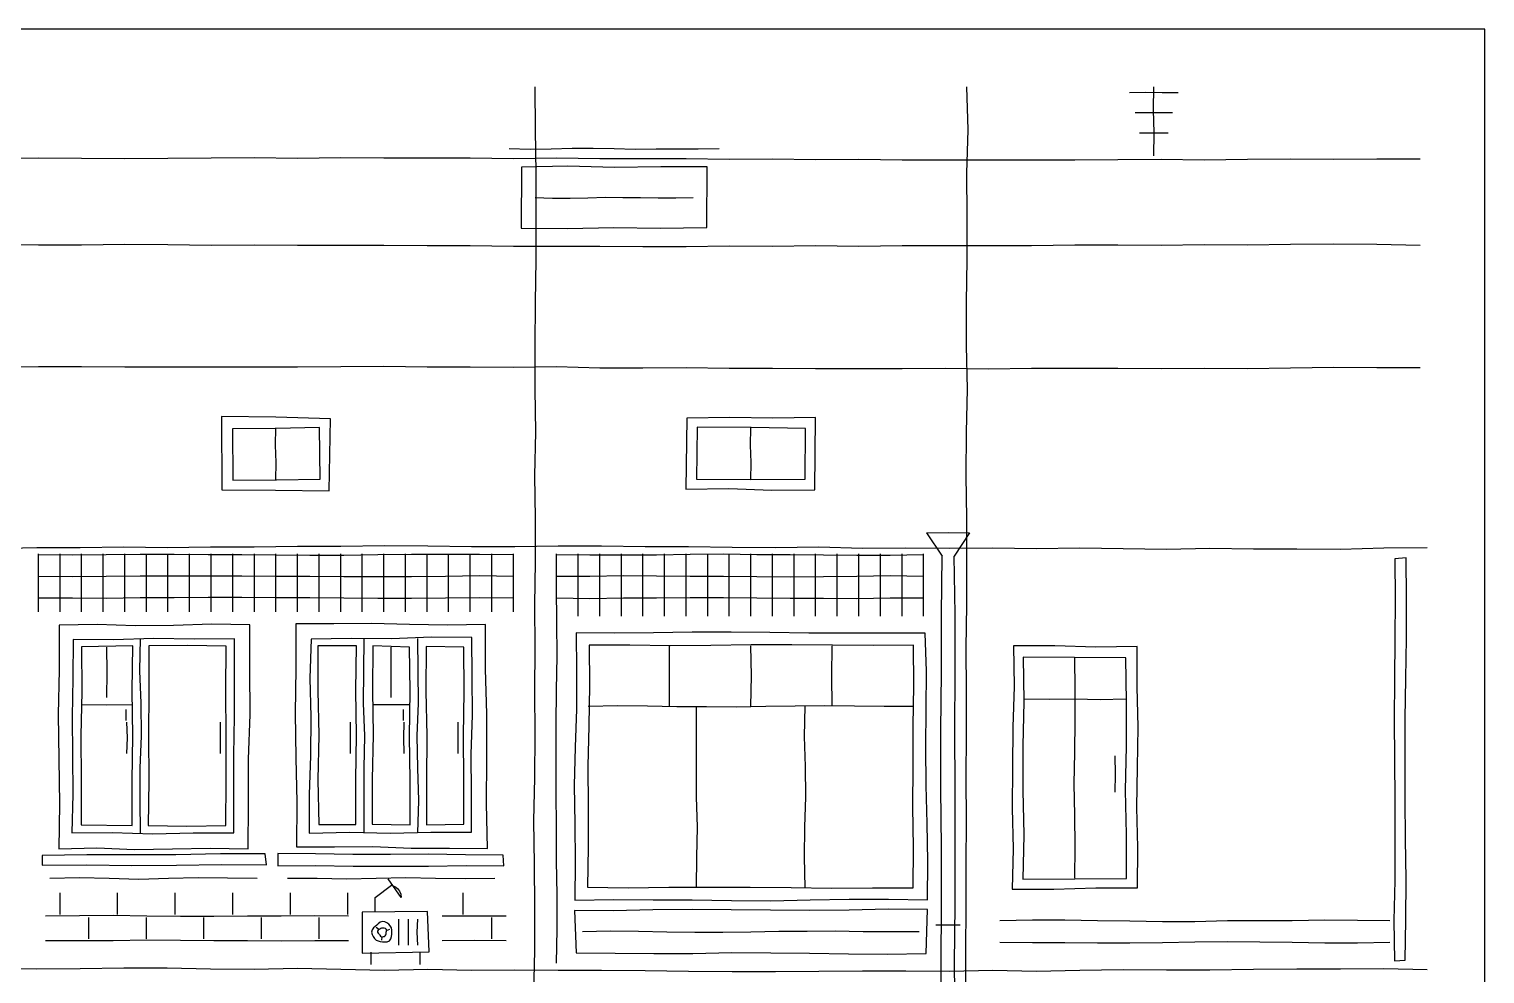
# Model space of a CAD drawing. Header units: millimetres. Extents: x 0 to 165, y 0 to 320.
# Drawn here: x 63.9 to 165, y 254.4 to 320 of the extents above; entities that cross this region are included whole.
import ezdxf

# ---------------------------------------------------------------- set-up
doc = ezdxf.new("R2010")
doc.units = ezdxf.units.MM
for name, color, linetype, true_color in [('01_KARKAS', 1, 'Continuous', 0xd62728), ('02_PROYOMY', 5, 'Continuous', 0x1f5fd6), ('03_BALKONY', 3, 'Continuous', 0x2ca02c), ('04_KLADKA', 32, 'Continuous', 0x8c5a2b), ('05_KONDICIONERY', 6, 'Continuous', 0xc512c5), ('06_VODOSTOK', 4, 'Continuous', 0x0f9aa0), ('08_KRYSHA', 8, 'Continuous', 0x444444)]:
    doc.layers.add(name, color=color, linetype=linetype, true_color=true_color)

msp = doc.modelspace()

# ---------------------------------------------------------------- linework, layer by layer
at = {"layer": '01_KARKAS'}
for points in [[(165, 320), (162, 320), (159, 320), (156, 320), (153, 320), (150, 320), (147, 320), (144, 320), (141, 320), (138, 320), (135, 320), (132, 320), (129, 320), (126, 320), (123, 320), (120, 320), (117, 320), (114, 320), (111, 320), (108, 320), (105, 320), (102, 320), (99, 320), (96, 320), (93, 320), (90, 320), (87, 320), (84, 320), (81, 320), (78, 320), (75, 320), (72, 320), (69, 320), (66, 320), (63, 320)], [(165, 253.58), (165, 256.6), (165, 259.62), (165, 262.64), (165, 265.66), (165, 268.68), (165, 271.7), (165, 274.72), (165, 277.74), (165, 280.75), (165, 283.77), (165, 286.79), (165, 289.81), (165, 292.83), (165, 295.85), (165, 298.87), (165, 301.89), (165, 304.91), (165, 307.92), (165, 310.94), (165, 313.96), (165, 316.98), (165, 320)], [(98.93, 253), (98.98, 256), (98.99, 259), (98.96, 262), (98.91, 265), (98.99, 268), (99.02, 271), (98.99, 274), (99.02, 277), (98.99, 280), (99.04, 283), (99.04, 286), (98.98, 289), (99.06, 292), (99, 295), (99.01, 298), (99.04, 301), (99.09, 304), (99.09, 307), (99.09, 310), (99.04, 313), (99, 316)], [(128.93, 253), (128.94, 256), (128.96, 259), (128.95, 262), (128.97, 265), (128.95, 268), (128.97, 271), (128.99, 274), (128.96, 277), (129.01, 280), (129.01, 283), (129.01, 286), (128.96, 289), (128.99, 292), (129.04, 295), (128.98, 298), (128.99, 301), (129.03, 304), (129.02, 307), (129.01, 310), (129.09, 313), (129, 316)], [(61.37, 283.93), (64.38, 284), (67.4, 284), (70.42, 284.03), (73.44, 284), (76.46, 284.04), (79.48, 284.03), (82.5, 284.08), (85.52, 284.08), (88.54, 284.13), (91.56, 284.1), (94.58, 284.05), (97.6, 284.05), (100.62, 284.1), (103.63, 284.1), (106.65, 284.06), (109.67, 284.06), (112.69, 284.01), (115.71, 284), (118.73, 284.03), (121.75, 283.94), (124.77, 283.96), (127.79, 283.94), (130.81, 283.96), (133.83, 283.93), (136.85, 283.96), (139.87, 283.93), (142.88, 283.87), (145.9, 283.94), (148.92, 283.9), (151.94, 283.91), (154.96, 283.88), (157.98, 283.97), (161, 284)], [(61.37, 254.75), (64.38, 254.72), (67.4, 254.75), (70.42, 254.79), (73.44, 254.79), (76.46, 254.73), (79.48, 254.71), (82.5, 254.76), (85.52, 254.71), (88.54, 254.64), (91.56, 254.7), (94.58, 254.62), (97.6, 254.66), (100.62, 254.64), (103.63, 254.64), (106.65, 254.6), (109.67, 254.55), (112.69, 254.53), (115.71, 254.53), (118.73, 254.56), (121.75, 254.59), (124.77, 254.59), (127.79, 254.56), (130.81, 254.64), (133.83, 254.57), (136.85, 254.62), (139.87, 254.68), (142.88, 254.66), (145.9, 254.65), (148.92, 254.69), (151.94, 254.72), (154.96, 254.72), (157.98, 254.74), (161, 254.67)]]:
    msp.add_lwpolyline(points, dxfattribs=at)
at = {"layer": '02_PROYOMY'}
for points in [[(65.93, 278.6), (65.94, 275.49), (65.87, 272.39), (65.91, 269.28), (65.95, 266.18), (65.92, 263.07)], [(79.19, 278.63), (76.54, 278.67), (73.88, 278.57), (71.23, 278.55), (68.58, 278.64), (65.93, 278.6)], [(79.07, 263.06), (79.1, 266.17), (79.09, 269.29), (79.2, 272.4), (79.19, 275.52), (79.19, 278.63)], [(82.38, 278.69), (82.39, 275.59), (82.34, 272.49), (82.39, 269.39), (82.45, 266.29), (82.43, 263.19)], [(95.57, 278.65), (92.93, 278.6), (90.29, 278.64), (87.65, 278.72), (85.02, 278.68), (82.38, 278.69)], [(95.7, 263.09), (95.63, 266.2), (95.65, 269.32), (95.66, 272.43), (95.57, 275.54), (95.57, 278.65)], [(66.9, 277.61), (66.89, 274.92), (66.83, 272.23), (66.87, 269.54), (66.88, 266.85), (66.82, 264.16)], [(78.13, 277.64), (75.32, 277.62), (72.51, 277.68), (69.71, 277.58), (66.9, 277.61)], [(71.6, 264.17), (71.56, 266.42), (71.56, 268.67), (71.66, 270.92), (71.64, 273.17), (71.55, 275.42), (71.6, 277.67)], [(72.17, 277.17), (72.16, 274.05), (72.14, 270.92), (72.16, 267.8), (72.12, 264.68)], [(77.54, 277.13), (74.86, 277.18), (72.17, 277.17)], [(78.07, 264.17), (78.08, 266.86), (78.07, 269.56), (78.13, 272.25), (78.11, 274.95), (78.13, 277.64)], [(83.44, 277.62), (83.36, 274.92), (83.43, 272.23), (83.4, 269.53), (83.31, 266.84), (83.32, 264.14)], [(94.61, 277.75), (91.82, 277.77), (89.02, 277.64), (86.23, 277.67), (83.44, 277.62)], [(86.59, 277.16), (83.92, 277.15)], [(86.55, 264.75), (86.55, 267.85), (86.59, 270.95), (86.56, 274.05), (86.59, 277.16)], [(87.13, 264.17), (87.12, 266.42), (87.14, 268.67), (87.18, 270.92), (87.09, 273.17), (87.1, 275.42), (87.13, 277.67)], [(87.74, 277.16), (87.7, 274.06), (87.75, 270.97), (87.68, 267.87), (87.68, 264.77)], [(90.28, 277.06), (87.74, 277.16)], [(90.87, 264.17), (90.92, 266.42), (90.86, 268.67), (90.81, 270.92), (90.9, 273.17), (90.89, 275.42), (90.87, 277.67)], [(94.59, 264.22), (94.58, 266.93), (94.56, 269.63), (94.65, 272.34), (94.63, 275.04), (94.61, 277.75)], [(67.5, 277.08), (67.51, 273.99), (67.45, 270.9), (67.47, 267.81), (67.46, 264.72)], [(71.06, 277.15), (67.5, 277.08)], [(69.25, 273.58), (69.27, 275.32), (69.25, 277.07)], [(71.01, 264.67), (71.02, 267.79), (71.05, 270.91), (71.01, 274.03), (71.06, 277.15)], [(77.51, 264.67), (77.55, 267.79), (77.54, 270.9), (77.51, 274.02), (77.54, 277.13)], [(83.92, 277.15), (83.92, 274.05), (83.97, 270.95), (83.92, 267.86), (83.97, 264.76)], [(89, 273.58), (89.01, 275.32), (89, 277.07)], [(90.32, 264.72), (90.33, 267.8), (90.27, 270.89), (90.32, 273.98), (90.28, 277.06)], [(91.43, 277.11), (91.42, 274.01), (91.49, 270.92), (91.45, 267.82), (91.47, 264.72)], [(94.05, 277.07), (91.43, 277.11)], [(94.05, 264.77), (94.06, 267.84), (94.03, 270.92), (94.07, 273.99), (94.05, 277.07)], [(67.5, 273.08), (69.25, 273.06), (71, 273.08)], [(70.6, 271.98), (70.6, 272.73)], [(87.73, 273.08), (90.27, 273.08)], [(89.87, 271.98), (89.87, 272.73)], [(70.65, 269.68), (70.68, 270.76), (70.65, 271.85)], [(77.15, 269.68), (77.14, 270.76), (77.15, 271.85)], [(86.18, 269.68), (86.17, 270.76), (86.18, 271.85)], [(89.92, 269.68), (89.89, 270.76), (89.92, 271.85)], [(93.65, 269.68), (93.67, 270.76), (93.65, 271.85)], [(66.82, 264.16), (69.63, 264.19), (72.45, 264.11), (75.26, 264.17), (78.07, 264.17)], [(67.46, 264.72), (71.01, 264.67)], [(72.12, 264.68), (74.82, 264.64), (77.51, 264.67)], [(83.32, 264.14), (86.14, 264.21), (88.96, 264.15), (91.77, 264.21), (94.59, 264.22)], [(83.97, 264.76), (86.55, 264.75)], [(87.68, 264.77), (90.32, 264.72)], [(91.47, 264.72), (94.05, 264.77)], [(65.92, 263.07), (68.55, 263.12), (71.18, 263.02), (73.81, 263.06), (76.44, 263.11), (79.07, 263.06)], [(82.43, 263.19), (85.08, 263.2), (87.74, 263.21), (90.39, 263.1), (93.05, 263.11), (95.7, 263.09)], [(64.76, 262.6), (64.75, 261.93)], [(80.25, 262.72), (77.15, 262.72), (74.05, 262.65), (70.95, 262.65), (67.86, 262.65), (64.76, 262.6)], [(80.34, 261.95), (80.25, 262.72)], [(96.78, 262.62), (94.17, 262.65), (91.57, 262.7), (88.96, 262.66), (86.35, 262.66), (83.74, 262.71), (81.13, 262.73)], [(81.13, 262.73), (81.13, 261.87)], [(96.84, 261.87), (96.78, 262.62)], [(64.75, 261.93), (67.87, 261.94), (70.99, 261.91), (74.1, 261.93), (77.22, 261.96), (80.34, 261.95)], [(65.3, 261.02), (67.36, 261.06), (69.41, 261.03), (71.47, 260.96), (73.53, 261.01), (75.59, 261.07), (77.64, 261.04), (79.7, 261.02)], [(81.13, 261.87), (83.75, 261.91), (86.37, 261.86), (88.99, 261.85), (91.61, 261.85), (94.22, 261.9), (96.84, 261.87)], [(81.8, 261.02), (83.86, 261.03), (85.91, 260.98), (87.97, 261.02), (90.03, 261.06), (92.09, 261.03), (94.14, 260.99), (96.2, 261.02)]]:
    msp.add_lwpolyline(points, dxfattribs=at)
at = {"layer": '03_BALKONY'}
for points in [[(159.52, 283.27), (158.75, 283.2)], [(159.47, 255.33), (159.51, 258.13), (159.53, 260.92), (159.49, 263.72), (159.47, 266.51), (159.45, 269.3), (159.47, 272.1), (159.51, 274.89), (159.55, 277.68), (159.56, 280.48), (159.52, 283.27)], [(158.75, 283.2), (158.76, 280.41), (158.74, 277.62), (158.72, 274.83), (158.7, 272.04), (158.73, 269.24), (158.75, 266.45), (158.75, 263.66), (158.75, 260.87), (158.68, 258.08), (158.71, 255.29)], [(101.85, 278.07), (101.88, 275.42), (101.88, 272.76), (101.79, 270.11), (101.73, 267.46), (101.77, 264.8), (101.8, 262.15), (101.76, 259.49)], [(126.11, 278.05), (123.41, 278.03), (120.72, 278.03), (118.02, 278.03), (115.32, 278.08), (112.63, 278.1), (109.93, 278.12), (107.24, 278.06), (104.54, 278.05), (101.85, 278.07)], [(102.76, 277.2), (102.78, 274.4), (102.73, 271.6), (102.66, 268.8), (102.69, 266), (102.7, 263.2), (102.65, 260.39)], [(125.3, 277.21), (122.49, 277.18), (119.67, 277.2), (116.85, 277.22), (114.03, 277.23), (111.21, 277.18), (108.39, 277.16), (105.58, 277.2), (102.76, 277.2)], [(108.35, 272.97), (108.34, 275.07), (108.35, 277.17)], [(114, 272.97), (114.05, 275.07), (114, 277.17)], [(119.65, 272.97), (119.63, 275.07), (119.65, 277.17)], [(125.27, 260.35), (125.29, 263.16), (125.26, 265.97), (125.27, 268.78), (125.28, 271.59), (125.32, 274.4), (125.3, 277.21)], [(126.28, 259.52), (126.3, 262.17), (126.25, 264.81), (126.18, 267.46), (126.16, 270.11), (126.17, 272.75), (126.2, 275.4), (126.11, 278.05)], [(132.24, 277.16), (132.3, 274.34), (132.2, 271.52), (132.17, 268.7), (132.15, 265.88), (132.22, 263.06), (132.15, 260.25)], [(140.84, 277.11), (137.97, 277.07), (135.11, 277.16), (132.24, 277.16)], [(132.92, 276.38), (132.96, 273.29), (132.89, 270.21), (132.9, 267.12), (132.96, 264.04), (132.9, 260.95)], [(140.06, 276.32), (136.49, 276.35), (132.92, 276.38)], [(136.5, 261.02), (136.53, 263.2), (136.5, 265.39), (136.46, 267.57), (136.5, 269.76), (136.53, 271.95), (136.54, 274.13), (136.5, 276.32)], [(140.1, 260.99), (140.11, 264.06), (140.04, 267.12), (140.09, 270.19), (140.1, 273.25), (140.06, 276.32)], [(140.87, 260.36), (140.88, 263.15), (140.82, 265.94), (140.87, 268.73), (140.9, 271.52), (140.83, 274.31), (140.84, 277.11)], [(132.95, 273.47), (134.72, 273.46), (136.5, 273.47), (138.27, 273.44), (140.05, 273.47)], [(102.7, 272.97), (104.75, 273.01), (106.81, 273), (108.86, 272.95), (110.92, 272.94), (112.97, 272.93), (115.03, 272.97), (117.08, 273), (119.14, 273.02), (121.19, 272.99), (123.25, 272.96), (125.3, 272.97)], [(110.23, 260.37), (110.25, 262.47), (110.28, 264.57), (110.23, 266.67), (110.21, 268.77), (110.22, 270.87), (110.23, 272.97)], [(117.77, 260.37), (117.73, 262.47), (117.76, 264.57), (117.81, 266.67), (117.79, 268.77), (117.72, 270.87), (117.77, 272.97)], [(139.3, 266.99), (139.33, 268.25), (139.3, 269.51)], [(132.9, 260.95), (136.5, 260.98), (140.1, 260.99)], [(102.65, 260.39), (105.48, 260.36), (108.31, 260.4), (111.13, 260.4), (113.96, 260.4), (116.79, 260.37), (119.61, 260.32), (122.44, 260.34), (125.27, 260.35)], [(132.15, 260.25), (135.06, 260.25), (137.97, 260.35), (140.87, 260.36)], [(101.76, 259.49), (104.48, 259.53), (107.21, 259.52), (109.93, 259.52), (112.66, 259.48), (115.38, 259.45), (118.11, 259.51), (120.83, 259.56), (123.56, 259.56), (126.28, 259.52)], [(126.28, 258.85), (123.55, 258.86), (120.82, 258.8), (118.1, 258.78), (115.37, 258.79), (112.64, 258.82), (109.92, 258.85), (107.19, 258.82), (104.46, 258.75), (101.74, 258.77)], [(101.74, 258.77), (101.86, 255.84)], [(126.19, 255.79), (126.28, 258.85)], [(131.3, 258.07), (133.56, 258.12), (135.82, 258.12), (138.08, 258.08), (140.33, 258.06), (142.59, 258), (144.85, 258.01), (147.11, 258.07), (149.37, 258.09), (151.62, 258.09), (153.88, 258.12), (156.14, 258.1), (158.4, 258.07)], [(102.3, 257.32), (104.25, 257.36), (106.2, 257.34), (108.15, 257.29), (110.1, 257.28), (112.05, 257.27), (114, 257.3), (115.95, 257.34), (117.9, 257.34), (119.85, 257.37), (121.8, 257.32), (123.75, 257.31), (125.7, 257.32)], [(131.3, 256.57), (133.56, 256.55), (135.82, 256.55), (138.08, 256.53), (140.33, 256.52), (142.59, 256.55), (144.85, 256.59), (147.11, 256.62), (149.37, 256.61), (151.62, 256.58), (153.88, 256.53), (156.14, 256.53), (158.4, 256.57)], [(101.86, 255.84), (104.56, 255.82), (107.26, 255.8), (109.97, 255.8), (112.67, 255.85), (115.38, 255.84), (118.08, 255.82), (120.78, 255.77), (123.48, 255.74), (126.19, 255.79)], [(158.71, 255.29), (159.47, 255.33)]]:
    msp.add_lwpolyline(points, dxfattribs=at)
at = {"layer": '04_KLADKA'}
for points in [[(64.5, 279.52), (64.5, 283.55)], [(64.5, 283.5), (66.86, 283.49), (69.21, 283.51), (71.57, 283.53), (73.93, 283.53), (76.29, 283.5), (78.64, 283.5), (81, 283.48), (83.36, 283.47), (85.71, 283.47), (88.07, 283.5), (90.43, 283.53), (92.79, 283.53), (95.14, 283.52), (97.5, 283.5)], [(66, 279.52), (66, 283.55)], [(67.5, 279.52), (67.5, 283.55)], [(69, 279.52), (69, 283.55)], [(70.5, 279.52), (70.5, 283.55)], [(72, 279.52), (72, 283.55)], [(73.5, 279.52), (73.5, 283.55)], [(75, 279.52), (75, 283.55)], [(76.5, 279.52), (76.5, 283.55)], [(78, 279.52), (78, 283.55)], [(79.5, 279.52), (79.5, 283.55)], [(81, 279.52), (81, 283.55)], [(82.5, 279.52), (82.5, 283.55)], [(84, 279.52), (84, 283.55)], [(85.5, 279.52), (85.5, 283.55)], [(87, 279.52), (87, 283.55)], [(88.5, 279.52), (88.5, 283.55)], [(90, 279.52), (90, 283.55)], [(91.5, 279.52), (91.5, 283.55)], [(93, 279.52), (93, 283.55)], [(94.5, 279.52), (94.5, 283.55)], [(96, 279.52), (96, 283.55)], [(97.5, 279.52), (97.5, 283.55)], [(100.5, 255.12), (100.53, 257.49), (100.53, 259.86), (100.5, 262.22), (100.5, 264.59), (100.47, 266.96), (100.46, 269.33), (100.48, 271.7), (100.5, 274.07), (100.54, 276.44), (100.51, 278.81), (100.5, 281.18), (100.5, 283.55)], [(100.5, 283.5), (102.82, 283.48), (105.14, 283.49), (107.45, 283.49), (109.77, 283.53), (112.09, 283.54), (114.41, 283.51), (116.73, 283.5), (119.05, 283.48), (121.36, 283.46), (123.68, 283.47), (126, 283.5)], [(102, 279.22), (102, 283.55)], [(103.5, 279.22), (103.5, 283.55)], [(105, 279.22), (105, 283.55)], [(106.5, 279.22), (106.5, 283.55)], [(108, 279.22), (108, 283.55)], [(109.5, 279.22), (109.5, 283.55)], [(111, 279.22), (111, 283.55)], [(112.5, 279.22), (112.5, 283.55)], [(114, 279.22), (114, 283.55)], [(115.5, 279.22), (115.5, 283.55)], [(117, 279.22), (117, 283.55)], [(118.5, 279.22), (118.5, 283.55)], [(120, 279.22), (120, 283.55)], [(121.5, 279.22), (121.5, 283.55)], [(123, 279.22), (123, 283.55)], [(124.5, 279.22), (124.5, 283.55)], [(126, 279.22), (126, 283.55)], [(64.5, 282), (66.86, 281.98), (69.21, 281.99), (71.57, 282.03), (73.93, 282.02), (76.29, 282.03), (78.64, 282.03), (81, 282), (83.36, 281.99), (85.71, 281.98), (88.07, 281.97), (90.43, 281.98), (92.79, 282), (95.14, 282.04), (97.5, 282)], [(100.5, 282), (102.82, 281.99), (105.14, 282.04), (107.45, 282.03), (109.77, 282), (112.09, 282), (114.41, 281.97), (116.73, 281.96), (119.05, 281.98), (121.36, 282), (123.68, 282.04), (126, 282)], [(64.5, 280.5), (66.86, 280.49), (69.21, 280.48), (71.57, 280.51), (73.93, 280.52), (76.29, 280.54), (78.64, 280.54), (81, 280.51), (83.36, 280.51), (85.71, 280.49), (88.07, 280.47), (90.43, 280.47), (92.79, 280.5), (95.14, 280.52), (97.5, 280.5)], [(100.5, 280.5), (102.82, 280.46), (105.14, 280.49), (107.45, 280.5), (109.77, 280.51), (112.09, 280.51), (114.41, 280.5), (116.73, 280.48), (119.05, 280.47), (121.36, 280.46), (123.68, 280.5), (126, 280.5)], [(66, 258.5), (66, 260)], [(70, 258.5), (70, 260)], [(74, 258.5), (74, 260)], [(78, 258.5), (78, 260)], [(82, 258.5), (82, 260)], [(86, 258.5), (86, 260)], [(94, 258.5), (94, 260)], [(65, 258.4), (67.34, 258.43), (69.68, 258.44), (72.02, 258.4), (74.36, 258.38), (76.69, 258.38), (79.03, 258.41), (81.37, 258.41), (83.71, 258.43), (86.05, 258.4)], [(68, 256.8), (68, 258.3)], [(72, 256.8), (72, 258.3)], [(76, 256.8), (76, 258.3)], [(80, 256.8), (80, 258.3)], [(84, 256.8), (84, 258.3)], [(92.55, 258.4), (94.78, 258.41), (97, 258.4)], [(96, 256.8), (96, 258.3)], [(65, 256.7), (67.34, 256.68), (69.68, 256.7), (72.02, 256.73), (74.36, 256.72), (76.69, 256.68), (79.03, 256.68), (81.37, 256.66), (83.71, 256.7), (86.05, 256.7)], [(92.55, 256.7), (94.78, 256.72), (97, 256.7)]]:
    msp.add_lwpolyline(points, dxfattribs=at)
at = {"layer": '05_KONDICIONERY'}
for points in [[(87.9, 259.67), (89.03, 260.54)], [(89.7, 259.67), (88.8, 260.97)], [(89.03, 260.54), (89.25, 260.45)], [(89.25, 260.45), (89.44, 260.3)], [(89.44, 260.3), (89.58, 260.12)], [(89.58, 260.12), (89.67, 259.9)], [(87.9, 258.67), (87.9, 259.67)], [(89.67, 259.9), (89.7, 259.67)], [(91.53, 258.71), (86.98, 258.65)], [(86.98, 258.65), (86.98, 255.81)], [(89.55, 256.37), (89.53, 257.27), (89.55, 258.17)], [(90.2, 256.37), (90.21, 257.27), (90.2, 258.17)], [(90.85, 256.37), (90.82, 257.27), (90.85, 258.17)], [(91.64, 255.91), (91.53, 258.71)], [(88.14, 257.46), (87.96, 257.6)], [(88.36, 256.95), (88.33, 256.72)], [(88.69, 257.39), (88.91, 257.48)], [(86.98, 255.81), (91.64, 255.91)], [(87.6, 255.87), (87.6, 255.02)], [(91, 255.87), (91, 255.02)]]:
    msp.add_lwpolyline(points, dxfattribs=at)
for points in [[(89.05, 257.27), (89.05, 257.42), (89.02, 257.57), (88.94, 257.7), (88.84, 257.82), (88.71, 257.92), (88.57, 257.99), (88.4, 258.01), (88.24, 257.96), (88.11, 257.86), (88.01, 257.76), (87.89, 257.67), (87.77, 257.57), (87.68, 257.43), (87.65, 257.27), (87.69, 257.1), (87.76, 256.96), (87.85, 256.83), (87.97, 256.72), (88.11, 256.66), (88.25, 256.63), (88.4, 256.61), (88.55, 256.6), (88.72, 256.6), (88.88, 256.67), (88.99, 256.8), (89.03, 256.96), (89.05, 257.12), (89.05, 257.27)], [(88.66, 257.27), (88.69, 257.33), (88.7, 257.41), (88.67, 257.48), (88.61, 257.53), (88.53, 257.54), (88.46, 257.54), (88.4, 257.54), (88.34, 257.54), (88.28, 257.52), (88.22, 257.49), (88.17, 257.45), (88.11, 257.41), (88.06, 257.34), (88.06, 257.27), (88.1, 257.2), (88.16, 257.15), (88.2, 257.11), (88.23, 257.06), (88.27, 257), (88.33, 256.95), (88.4, 256.94), (88.47, 256.96), (88.54, 256.98), (88.6, 257.02), (88.64, 257.08), (88.65, 257.15), (88.65, 257.21), (88.66, 257.27)]]:
    msp.add_lwpolyline(points, close=True, dxfattribs=at)
at = {"layer": '06_VODOSTOK'}
for points in [[(126.2, 285), (127.7, 285.03), (129.2, 285)], [(126.2, 285), (127.28, 283.4)], [(129.2, 285), (128.12, 283.4)], [(127.25, 251.06), (127.22, 255.1), (127.25, 259.14), (127.24, 263.18), (127.19, 267.23), (127.2, 271.27), (127.24, 275.31), (127.25, 279.36), (127.28, 283.4)], [(128.19, 251.06), (128.15, 255.1), (128.19, 259.14), (128.2, 263.18), (128.19, 267.23), (128.16, 271.27), (128.2, 275.31), (128.2, 279.36), (128.12, 283.4)], [(126.85, 257.77), (128.55, 257.77)]]:
    msp.add_lwpolyline(points, dxfattribs=at)
at = {"layer": '08_KRYSHA'}
for points in [[(140.3, 315.6), (141.43, 315.61), (142.57, 315.6), (143.7, 315.6)], [(142, 311.2), (142.03, 312.8), (141.98, 314.4), (142, 316)], [(140.7, 314.2), (142, 314.2), (143.3, 314.2)], [(141, 312.8), (142, 312.79), (143, 312.8)], [(97.2, 311.7), (98.66, 311.66), (100.12, 311.69), (101.58, 311.73), (103.04, 311.73), (104.5, 311.71), (105.96, 311.66), (107.42, 311.68), (108.88, 311.68), (110.34, 311.69), (111.8, 311.7)], [(61.5, 311.03), (64.5, 311.05), (67.5, 311.03), (70.5, 311.02), (73.5, 311.04), (76.5, 311.05), (79.5, 311.08), (82.5, 311.03), (85.5, 311.08), (88.5, 311.06), (91.5, 311.06), (94.5, 311.05), (97.5, 311.01), (100.5, 311.06), (103.5, 311.02), (106.5, 311.02), (109.5, 311.01), (112.5, 310.96), (115.5, 311), (118.5, 310.95), (121.5, 310.97), (124.5, 310.93), (127.5, 310.93), (130.5, 310.92), (133.5, 310.93), (136.5, 310.93), (139.5, 310.94), (142.5, 310.96), (145.5, 310.92), (148.5, 310.97), (151.5, 310.99), (154.5, 310.96), (157.5, 310.98), (160.5, 311)], [(98.07, 310.42), (98.03, 306.17)], [(110.97, 310.44), (107.74, 310.43), (104.52, 310.39), (101.29, 310.48), (98.07, 310.42)], [(110.93, 306.22), (110.97, 310.44)], [(99, 308.3), (100.22, 308.26), (101.44, 308.26), (102.67, 308.29), (103.89, 308.33), (105.11, 308.31), (106.33, 308.31), (107.56, 308.28), (108.78, 308.28), (110, 308.3)], [(98.03, 306.17), (101.25, 306.15), (104.48, 306.22), (107.7, 306.18), (110.93, 306.22)], [(61.5, 305.07), (64.5, 305.02), (67.5, 305.02), (70.5, 305.06), (73.5, 305.03), (76.5, 305), (79.5, 305.02), (82.5, 304.99), (85.5, 305), (88.5, 305), (91.5, 304.98), (94.5, 304.96), (97.5, 304.92), (100.5, 304.92), (103.5, 304.93), (106.5, 304.91), (109.5, 304.91), (112.5, 304.95), (115.5, 304.92), (118.5, 304.96), (121.5, 304.93), (124.5, 304.96), (127.5, 304.96), (130.5, 304.96), (133.5, 304.98), (136.5, 305.01), (139.5, 305.02), (142.5, 305), (145.5, 305.04), (148.5, 305.02), (151.5, 305.07), (154.5, 305.09), (157.5, 305.06), (160.5, 305)], [(61.5, 296.51), (64.5, 296.57), (67.5, 296.56), (70.5, 296.55), (73.5, 296.53), (76.5, 296.53), (79.5, 296.54), (82.5, 296.53), (85.5, 296.57), (88.5, 296.58), (91.5, 296.53), (94.5, 296.53), (97.5, 296.51), (100.5, 296.56), (103.5, 296.48), (106.5, 296.48), (109.5, 296.5), (112.5, 296.45), (115.5, 296.44), (118.5, 296.43), (121.5, 296.43), (124.5, 296.42), (127.5, 296.46), (130.5, 296.4), (133.5, 296.45), (136.5, 296.45), (139.5, 296.44), (142.5, 296.42), (145.5, 296.46), (148.5, 296.43), (151.5, 296.47), (154.5, 296.51), (157.5, 296.49), (160.5, 296.5)], [(84.79, 292.94), (81, 293.04), (77.22, 293.08)], [(77.22, 293.08), (77.23, 288)], [(84.02, 292.32), (81, 292.25), (77.99, 292.24)], [(84.07, 288.74), (84.02, 292.32)], [(84.69, 287.92), (84.79, 292.94)], [(109.54, 292.98), (109.48, 288.04)], [(118.5, 293.03), (115.52, 292.98), (112.53, 293.02), (109.54, 292.98)], [(110.26, 292.35), (110.21, 288.74)], [(117.8, 292.25), (114.03, 292.33), (110.26, 292.35)], [(118.45, 287.99), (118.5, 293.03)], [(77.99, 292.24), (78, 288.67)], [(81, 288.7), (81.01, 289.9), (80.98, 291.1), (81, 292.3)], [(114, 288.7), (114.01, 289.9), (113.97, 291.1), (114, 292.3)], [(117.78, 288.73), (117.8, 292.25)], [(78, 288.67), (81.04, 288.69), (84.07, 288.74)], [(110.21, 288.74), (114, 288.72), (117.78, 288.73)], [(77.23, 288), (80.96, 287.98), (84.69, 287.92)], [(109.48, 288.04), (112.47, 288.08), (115.46, 287.98), (118.45, 287.99)]]:
    msp.add_lwpolyline(points, dxfattribs=at)

doc.saveas('drawing.dxf')
